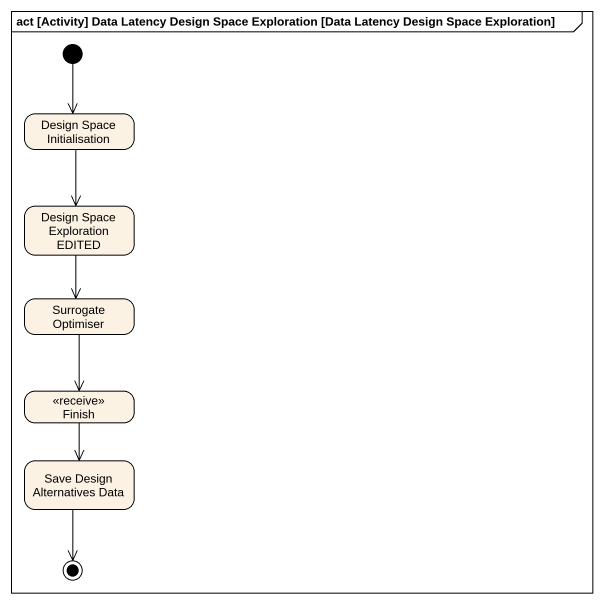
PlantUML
@startuml
mainframe act [Activity] Data Latency Design Space Exploration [Data Latency Design Space Exploration]
hide empty description
state "Design Space Initialisation" as Design_Space_Initialisation
state "Design Space Exploration EDITED" as Design_Space_Exploration
state "Surrogate Optimiser" as Surrogate_Optimiser
state Finish <<receive>>
state "Save Design Alternatives Data" as Save_Design_Alternatives
[*] --> Design_Space_Initialisation
Design_Space_Initialisation --> Design_Space_Exploration
Design_Space_Exploration --> Surrogate_Optimiser
Surrogate_Optimiser --> Finish
Finish --> Save_Design_Alternatives
Save_Design_Alternatives --> [*]
@enduml
